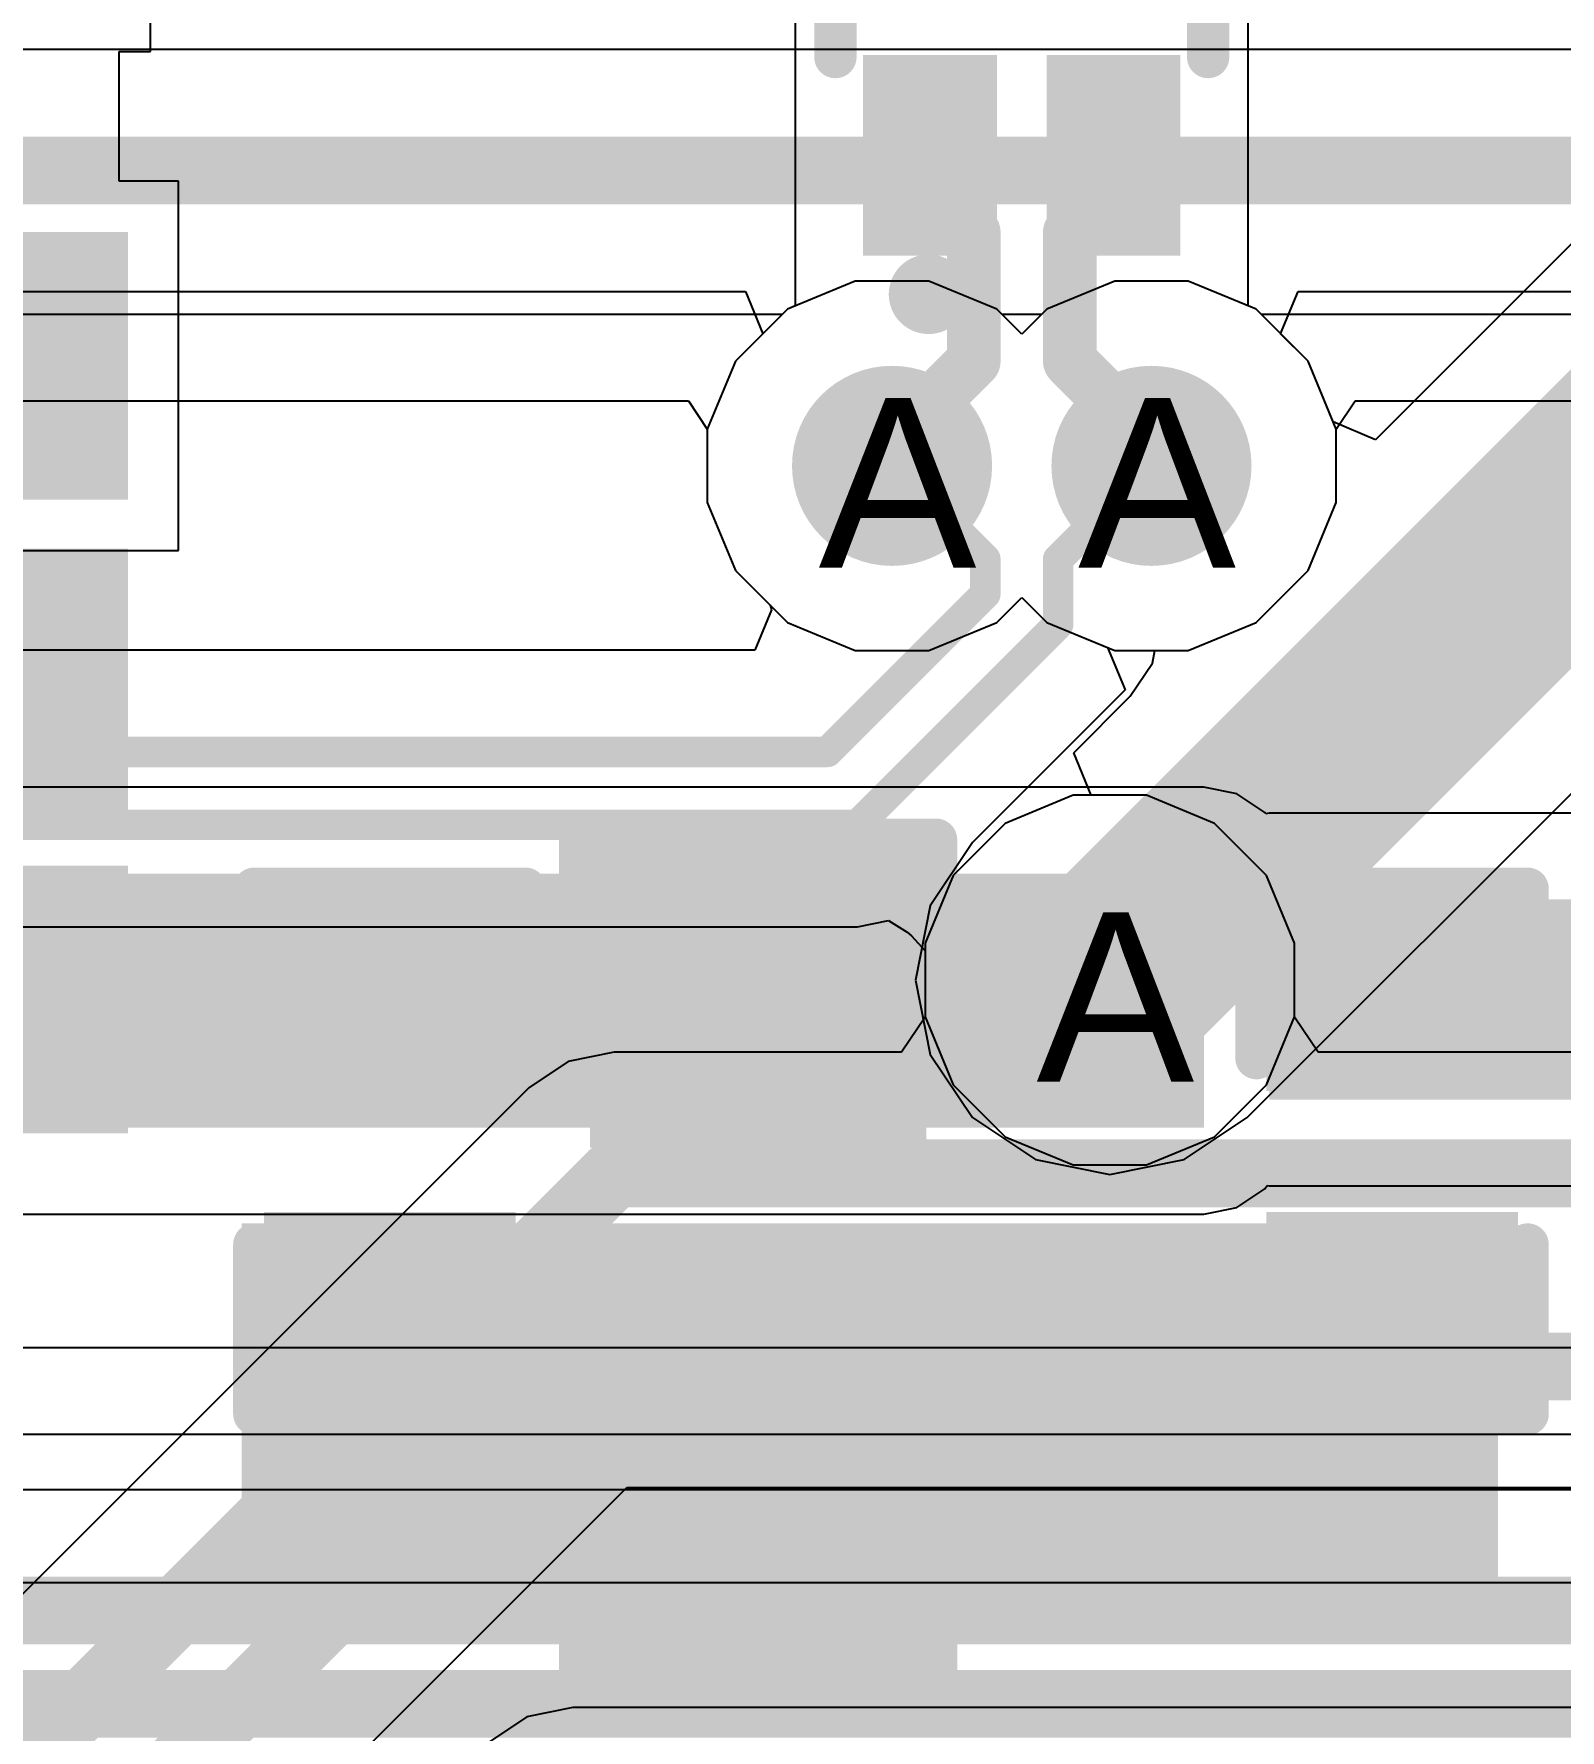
# Model space of a CAD drawing. Header units: inches. Extents: x 0 to 208, y 0 to 213.
# Drawn here: x 3.5454 to 3.7255, y 3.3589 to 3.5591 of the extents above; entities that cross this region are included whole.
import ezdxf

# ---------------------------------------------------------------- set-up
doc = ezdxf.new("R2010")
doc.units = ezdxf.units.IN
doc.header["$MEASUREMENT"] = 0
for name, color, linetype in [('Bottom Layer', 5, 'Continuous'), ('Drill Drawing', 1, 'Continuous'), ('L2_GND1', 16, 'Continuous'), ('L3_SIG1', 76, 'Continuous'), ('L4_PWR', 90, 'Continuous'), ('L5_GND2', 156, 'Continuous'), ('L6_SIG2', 130, 'Continuous'), ('L7_GND3', 216, 'Continuous'), ('Top Layer', 1, 'Continuous'), ('Top Overlay', 2, 'Continuous'), ('Top Paste', 8, 'Continuous'), ('Top Solder', 216, 'Continuous'), ('Via Holes', 16, 'Continuous')]:
    doc.layers.add(name, color=color, linetype=linetype)
doc.styles.add('Arial', font='', dxfattribs={"height": 0.2})
doc.styles.get('Arial').set_extended_font_data('Arial')

# ---------------------------------------------------------------- blocks, each defined once
blk = doc.blocks.new('SOT_23_5_257')
at = {"layer": 'Top Layer'}
for points in [[(-0.07284, 0.04921), (-0.02953, 0.04921), (-0.02953, 0.02559), (-0.07284, 0.02559)], [(0.02953, 0.04921), (0.07283, 0.04921), (0.07283, 0.02559), (0.02953, 0.02559)], [(-0.07284, 0.01181), (-0.02953, 0.01181), (-0.02953, -0.01181), (-0.07284, -0.01181)], [(-0.07284, -0.02559), (-0.02953, -0.02559), (-0.02953, -0.04921), (-0.07284, -0.04921)], [(0.02953, -0.02559), (0.07283, -0.02559), (0.07283, -0.04921), (0.02953, -0.04921)]]:
    blk.add_hatch(color=1, dxfattribs=at).paths.add_polyline_path(points)
at = {"layer": 'Top Paste'}
for points in [[(-0.07284, 0.04921), (-0.02953, 0.04921), (-0.02953, 0.02559), (-0.07284, 0.02559)], [(0.02953, 0.04921), (0.07283, 0.04921), (0.07283, 0.02559), (0.02953, 0.02559)], [(-0.07284, 0.01181), (-0.02953, 0.01181), (-0.02953, -0.01181), (-0.07284, -0.01181)], [(-0.07284, -0.02559), (-0.02953, -0.02559), (-0.02953, -0.04921), (-0.07284, -0.04921)], [(0.02953, -0.02559), (0.07283, -0.02559), (0.07283, -0.04921), (0.02953, -0.04921)]]:
    blk.add_hatch(color=8, dxfattribs=at).paths.add_polyline_path(points)
at = {"layer": 'Top Solder'}
for points in [[(-0.07684, 0.05321), (-0.02553, 0.05321), (-0.02553, 0.02159), (-0.07684, 0.02159)], [(0.02553, 0.05321), (0.07683, 0.05321), (0.07683, 0.02159), (0.02553, 0.02159)], [(-0.07684, 0.01581), (-0.02553, 0.01581), (-0.02553, -0.01581), (-0.07684, -0.01581)], [(-0.07684, -0.02159), (-0.02553, -0.02159), (-0.02553, -0.05321), (-0.07684, -0.05321)], [(0.02553, -0.02159), (0.07683, -0.02159), (0.07683, -0.05321), (0.02553, -0.05321)]]:
    blk.add_hatch(color=216, dxfattribs=at).paths.add_polyline_path(points)
at = {"layer": 'Top Overlay'}
for points in [[(-0.03461, 0.059, 0.005, 0.005, 0), (-0.03461, 0.05506, 0.005, 0.005, 0)], [(0.03439, 0.059, 0.005, 0.005, 0), (-0.03461, 0.059, 0.005, 0.005, 0)], [(0.03439, 0.059, 0.005, 0.005, 0), (0.03439, 0.05506, 0.005, 0.005, 0)], [(-0.084, 0.042, 0.005, 0.005, 0), (-0.084, 0.032, 0.005, 0.005, 0)], [(-0.079, 0.037, 0.005, 0.005, 0), (-0.084, 0.042, 0.005, 0.005, 0)], [(-0.079, 0.037, 0.005, 0.005, 0), (-0.084, 0.032, 0.005, 0.005, 0)], [(0.03464, 0.01732, 0.005, 0.005, 0), (0.03464, -0.01646, 0.005, 0.005, 0)], [(-0.03461, -0.05506, 0.005, 0.005, 0), (-0.03461, -0.059, 0.005, 0.005, 0)], [(0.03439, -0.05506, 0.005, 0.005, 0), (0.03439, -0.059, 0.005, 0.005, 0)], [(0.03439, -0.059, 0.005, 0.005, 0), (-0.03461, -0.059, 0.005, 0.005, 0)]]:
    blk.add_lwpolyline(points, format="xyseb", dxfattribs=at)
for points in [[(-0.03586, 0.059, 0.0025, 0.0025, 1), (-0.03336, 0.059, 0.0025, 0.0025, 1)], [(-0.03586, 0.059, 0.0025, 0.0025, 1), (-0.03336, 0.059, 0.0025, 0.0025, 1)], [(0.03314, 0.059, 0.0025, 0.0025, 1), (0.03564, 0.059, 0.0025, 0.0025, 1)], [(0.03314, 0.059, 0.0025, 0.0025, 1), (0.03564, 0.059, 0.0025, 0.0025, 1)], [(-0.03586, 0.05506, 0.0025, 0.0025, 1), (-0.03336, 0.05506, 0.0025, 0.0025, 1)], [(0.03314, 0.05506, 0.0025, 0.0025, 1), (0.03564, 0.05506, 0.0025, 0.0025, 1)], [(-0.08525, 0.042, 0.0025, 0.0025, 1), (-0.08275, 0.042, 0.0025, 0.0025, 1)], [(-0.08525, 0.042, 0.0025, 0.0025, 1), (-0.08275, 0.042, 0.0025, 0.0025, 1)], [(-0.08025, 0.037, 0.0025, 0.0025, 1), (-0.07775, 0.037, 0.0025, 0.0025, 1)], [(-0.08025, 0.037, 0.0025, 0.0025, 1), (-0.07775, 0.037, 0.0025, 0.0025, 1)], [(-0.08525, 0.032, 0.0025, 0.0025, 1), (-0.08275, 0.032, 0.0025, 0.0025, 1)], [(-0.08525, 0.032, 0.0025, 0.0025, 1), (-0.08275, 0.032, 0.0025, 0.0025, 1)], [(0.03339, 0.01732, 0.0025, 0.0025, 1), (0.03589, 0.01732, 0.0025, 0.0025, 1)], [(0.03339, -0.01646, 0.0025, 0.0025, 1), (0.03589, -0.01646, 0.0025, 0.0025, 1)], [(-0.03586, -0.05506, 0.0025, 0.0025, 1), (-0.03336, -0.05506, 0.0025, 0.0025, 1)], [(0.03314, -0.05506, 0.0025, 0.0025, 1), (0.03564, -0.05506, 0.0025, 0.0025, 1)], [(-0.03586, -0.059, 0.0025, 0.0025, 1), (-0.03336, -0.059, 0.0025, 0.0025, 1)], [(-0.03586, -0.059, 0.0025, 0.0025, 1), (-0.03336, -0.059, 0.0025, 0.0025, 1)], [(0.03314, -0.059, 0.0025, 0.0025, 1), (0.03564, -0.059, 0.0025, 0.0025, 1)], [(0.03314, -0.059, 0.0025, 0.0025, 1), (0.03564, -0.059, 0.0025, 0.0025, 1)]]:
    blk.add_lwpolyline(points, format="xyseb", close=True, dxfattribs=at)
blk = doc.blocks.new('CAP_0402_310')
at = {"layer": 'Top Layer'}
for points in [[(-0.0275, -0.0125), (-0.0275, 0.0125), (-0.0095, 0.0125), (-0.0095, -0.0125)], [(0.0095, -0.0125), (0.0095, 0.0125), (0.0275, 0.0125), (0.0275, -0.0125)]]:
    blk.add_hatch(color=1, dxfattribs=at).paths.add_polyline_path(points)
at = {"layer": 'Top Paste'}
for points in [[(-0.0275, -0.0125), (-0.0275, 0.0125), (-0.0095, 0.0125), (-0.0095, -0.0125)], [(0.0095, -0.0125), (0.0095, 0.0125), (0.0275, 0.0125), (0.0275, -0.0125)]]:
    blk.add_hatch(color=8, dxfattribs=at).paths.add_polyline_path(points)
at = {"layer": 'Top Solder'}
for points in [[(-0.02986, -0.01486), (-0.02986, 0.01486), (-0.00714, 0.01486), (-0.00714, -0.01486)], [(0.00714, -0.01486), (0.00714, 0.01486), (0.02986, 0.01486), (0.02986, -0.01486)]]:
    blk.add_hatch(color=216, dxfattribs=at).paths.add_polyline_path(points)
at = {"layer": 'Top Overlay'}
for points in [[(-0.031, 0.016, 0.005, 0.005, 0), (-0.011, 0.016, 0.005, 0.005, 0)], [(-0.031, 0.016, 0.005, 0.005, 0), (-0.031, -0.016, 0.005, 0.005, 0)], [(0.011, 0.016, 0.005, 0.005, 0), (0.031, 0.016, 0.005, 0.005, 0)], [(0.031, 0.016, 0.005, 0.005, 0), (0.031, -0.016, 0.005, 0.005, 0)], [(-0.031, -0.016, 0.005, 0.005, 0), (-0.011, -0.016, 0.005, 0.005, 0)], [(0.011, -0.016, 0.005, 0.005, 0), (0.031, -0.016, 0.005, 0.005, 0)]]:
    blk.add_lwpolyline(points, format="xyseb", dxfattribs=at)
for points in [[(-0.03225, 0.016, 0.0025, 0.0025, 1), (-0.02975, 0.016, 0.0025, 0.0025, 1)], [(-0.03225, 0.016, 0.0025, 0.0025, 1), (-0.02975, 0.016, 0.0025, 0.0025, 1)], [(-0.01225, 0.016, 0.0025, 0.0025, 1), (-0.00975, 0.016, 0.0025, 0.0025, 1)], [(0.00975, 0.016, 0.0025, 0.0025, 1), (0.01225, 0.016, 0.0025, 0.0025, 1)], [(0.02975, 0.016, 0.0025, 0.0025, 1), (0.03225, 0.016, 0.0025, 0.0025, 1)], [(0.02975, 0.016, 0.0025, 0.0025, 1), (0.03225, 0.016, 0.0025, 0.0025, 1)], [(-0.03225, -0.016, 0.0025, 0.0025, 1), (-0.02975, -0.016, 0.0025, 0.0025, 1)], [(-0.03225, -0.016, 0.0025, 0.0025, 1), (-0.02975, -0.016, 0.0025, 0.0025, 1)], [(-0.01225, -0.016, 0.0025, 0.0025, 1), (-0.00975, -0.016, 0.0025, 0.0025, 1)], [(0.00975, -0.016, 0.0025, 0.0025, 1), (0.01225, -0.016, 0.0025, 0.0025, 1)], [(0.02975, -0.016, 0.0025, 0.0025, 1), (0.03225, -0.016, 0.0025, 0.0025, 1)], [(0.02975, -0.016, 0.0025, 0.0025, 1), (0.03225, -0.016, 0.0025, 0.0025, 1)]]:
    blk.add_lwpolyline(points, format="xyseb", close=True, dxfattribs=at)
blk = doc.blocks.new('CAP_0402_311')
at = {"layer": 'Top Layer'}
for points in [[(-0.0275, -0.0125), (-0.0275, 0.0125), (-0.0095, 0.0125), (-0.0095, -0.0125)], [(0.0095, -0.0125), (0.0095, 0.0125), (0.0275, 0.0125), (0.0275, -0.0125)]]:
    blk.add_hatch(color=1, dxfattribs=at).paths.add_polyline_path(points)
at = {"layer": 'Top Paste'}
for points in [[(-0.0275, -0.0125), (-0.0275, 0.0125), (-0.0095, 0.0125), (-0.0095, -0.0125)], [(0.0095, -0.0125), (0.0095, 0.0125), (0.0275, 0.0125), (0.0275, -0.0125)]]:
    blk.add_hatch(color=8, dxfattribs=at).paths.add_polyline_path(points)
at = {"layer": 'Top Solder'}
for points in [[(-0.02986, -0.01486), (-0.02986, 0.01486), (-0.00714, 0.01486), (-0.00714, -0.01486)], [(0.00714, -0.01486), (0.00714, 0.01486), (0.02986, 0.01486), (0.02986, -0.01486)]]:
    blk.add_hatch(color=216, dxfattribs=at).paths.add_polyline_path(points)
at = {"layer": 'Top Overlay'}
for points in [[(-0.031, 0.016, 0.005, 0.005, 0), (-0.031, -0.016, 0.005, 0.005, 0)], [(-0.031, 0.016, 0.005, 0.005, 0), (-0.011, 0.016, 0.005, 0.005, 0)], [(0.011, 0.016, 0.005, 0.005, 0), (0.031, 0.016, 0.005, 0.005, 0)], [(0.031, 0.016, 0.005, 0.005, 0), (0.031, -0.016, 0.005, 0.005, 0)], [(-0.031, -0.016, 0.005, 0.005, 0), (-0.011, -0.016, 0.005, 0.005, 0)], [(0.011, -0.016, 0.005, 0.005, 0), (0.031, -0.016, 0.005, 0.005, 0)]]:
    blk.add_lwpolyline(points, format="xyseb", dxfattribs=at)
for points in [[(-0.03225, 0.016, 0.0025, 0.0025, 1), (-0.02975, 0.016, 0.0025, 0.0025, 1)], [(-0.03225, 0.016, 0.0025, 0.0025, 1), (-0.02975, 0.016, 0.0025, 0.0025, 1)], [(-0.01225, 0.016, 0.0025, 0.0025, 1), (-0.00975, 0.016, 0.0025, 0.0025, 1)], [(0.00975, 0.016, 0.0025, 0.0025, 1), (0.01225, 0.016, 0.0025, 0.0025, 1)], [(0.02975, 0.016, 0.0025, 0.0025, 1), (0.03225, 0.016, 0.0025, 0.0025, 1)], [(0.02975, 0.016, 0.0025, 0.0025, 1), (0.03225, 0.016, 0.0025, 0.0025, 1)], [(-0.03225, -0.016, 0.0025, 0.0025, 1), (-0.02975, -0.016, 0.0025, 0.0025, 1)], [(-0.03225, -0.016, 0.0025, 0.0025, 1), (-0.02975, -0.016, 0.0025, 0.0025, 1)], [(-0.01225, -0.016, 0.0025, 0.0025, 1), (-0.00975, -0.016, 0.0025, 0.0025, 1)], [(0.00975, -0.016, 0.0025, 0.0025, 1), (0.01225, -0.016, 0.0025, 0.0025, 1)], [(0.02975, -0.016, 0.0025, 0.0025, 1), (0.03225, -0.016, 0.0025, 0.0025, 1)], [(0.02975, -0.016, 0.0025, 0.0025, 1), (0.03225, -0.016, 0.0025, 0.0025, 1)]]:
    blk.add_lwpolyline(points, format="xyseb", close=True, dxfattribs=at)
blk = doc.blocks.new('C___0603_312')
at = {"layer": 'Top Layer'}
for points in [[(-0.015, 0.0175), (-0.015, -0.0175), (-0.045, -0.0175), (-0.045, 0.0175)], [(0.045, 0.0175), (0.045, -0.0175), (0.015, -0.0175), (0.015, 0.0175)]]:
    blk.add_hatch(color=1, dxfattribs=at).paths.add_polyline_path(points)
at = {"layer": 'Top Paste'}
for points in [[(-0.015, 0.0175), (-0.015, -0.0175), (-0.045, -0.0175), (-0.045, 0.0175)], [(0.045, 0.0175), (0.045, -0.0175), (0.015, -0.0175), (0.015, 0.0175)]]:
    blk.add_hatch(color=8, dxfattribs=at).paths.add_polyline_path(points)
at = {"layer": 'Top Solder'}
for points in [[(-0.01264, 0.01986), (-0.01264, -0.01986), (-0.04736, -0.01986), (-0.04736, 0.01986)], [(0.04736, 0.01986), (0.04736, -0.01986), (0.01264, -0.01986), (0.01264, 0.01986)]]:
    blk.add_hatch(color=216, dxfattribs=at).paths.add_polyline_path(points)
at = {"layer": 'Top Overlay'}
for points in [[(-0.049, 0.021, 0.005, 0.005, 0), (-0.018, 0.021, 0.005, 0.005, 0)], [(-0.049, 0.021, 0.005, 0.005, 0), (-0.049, -0.021, 0.005, 0.005, 0)], [(0.018, 0.021, 0.005, 0.005, 0), (0.049, 0.021, 0.005, 0.005, 0)], [(0.049, 0.021, 0.005, 0.005, 0), (0.049, -0.021, 0.005, 0.005, 0)], [(-0.049, -0.021, 0.005, 0.005, 0), (-0.018, -0.021, 0.005, 0.005, 0)], [(0.018, -0.021, 0.005, 0.005, 0), (0.049, -0.021, 0.005, 0.005, 0)]]:
    blk.add_lwpolyline(points, format="xyseb", dxfattribs=at)
for points in [[(-0.05025, 0.021, 0.0025, 0.0025, 1), (-0.04775, 0.021, 0.0025, 0.0025, 1)], [(-0.05025, 0.021, 0.0025, 0.0025, 1), (-0.04775, 0.021, 0.0025, 0.0025, 1)], [(-0.01925, 0.021, 0.0025, 0.0025, 1), (-0.01675, 0.021, 0.0025, 0.0025, 1)], [(0.01675, 0.021, 0.0025, 0.0025, 1), (0.01925, 0.021, 0.0025, 0.0025, 1)], [(0.04775, 0.021, 0.0025, 0.0025, 1), (0.05025, 0.021, 0.0025, 0.0025, 1)], [(0.04775, 0.021, 0.0025, 0.0025, 1), (0.05025, 0.021, 0.0025, 0.0025, 1)], [(-0.05025, -0.021, 0.0025, 0.0025, 1), (-0.04775, -0.021, 0.0025, 0.0025, 1)], [(-0.05025, -0.021, 0.0025, 0.0025, 1), (-0.04775, -0.021, 0.0025, 0.0025, 1)], [(-0.01925, -0.021, 0.0025, 0.0025, 1), (-0.01675, -0.021, 0.0025, 0.0025, 1)], [(0.01675, -0.021, 0.0025, 0.0025, 1), (0.01925, -0.021, 0.0025, 0.0025, 1)], [(0.04775, -0.021, 0.0025, 0.0025, 1), (0.05025, -0.021, 0.0025, 0.0025, 1)], [(0.04775, -0.021, 0.0025, 0.0025, 1), (0.05025, -0.021, 0.0025, 0.0025, 1)]]:
    blk.add_lwpolyline(points, format="xyseb", close=True, dxfattribs=at)
blk = doc.blocks.new('MCZ1210CH900L2_513')
at = {"layer": 'Top Layer'}
for points in [[(-0.03445, 0.01673), (-0.01476, 0.01673), (-0.01476, 0.00492), (-0.03445, 0.00492)], [(0.01476, 0.01673), (0.03445, 0.01673), (0.03445, 0.00492), (0.01476, 0.00492)], [(-0.03445, -0.00492), (-0.01476, -0.00492), (-0.01476, -0.01673), (-0.03445, -0.01673)], [(0.01476, -0.00492), (0.03445, -0.00492), (0.03445, -0.01673), (0.01476, -0.01673)]]:
    blk.add_hatch(color=1, dxfattribs=at).paths.add_polyline_path(points)
at = {"layer": 'Top Paste'}
for points in [[(-0.03445, 0.01673), (-0.01476, 0.01673), (-0.01476, 0.00492), (-0.03445, 0.00492)], [(0.01476, 0.01673), (0.03445, 0.01673), (0.03445, 0.00492), (0.01476, 0.00492)], [(-0.03445, -0.00492), (-0.01476, -0.00492), (-0.01476, -0.01673), (-0.03445, -0.01673)], [(0.01476, -0.00492), (0.03445, -0.00492), (0.03445, -0.01673), (0.01476, -0.01673)]]:
    blk.add_hatch(color=8, dxfattribs=at).paths.add_polyline_path(points)
at = {"layer": 'Top Solder'}
for points in [[(-0.03645, 0.01873), (-0.01276, 0.01873), (-0.01276, 0.00292), (-0.03645, 0.00292)], [(0.01276, 0.01873), (0.03645, 0.01873), (0.03645, 0.00292), (0.01276, 0.00292)], [(-0.03645, -0.00292), (-0.01276, -0.00292), (-0.01276, -0.01873), (-0.03645, -0.01873)], [(0.01276, -0.00292), (0.03645, -0.00292), (0.03645, -0.01873), (0.01276, -0.01873)]]:
    blk.add_hatch(color=216, dxfattribs=at).paths.add_polyline_path(points)
at = {"layer": 'Top Overlay'}
for points in [[(-0.013, 0.022, 0.005, 0.005, 0), (0.012, 0.022, 0.005, 0.005, 0)], [(-0.013, -0.022, 0.005, 0.005, 0), (0.012, -0.022, 0.005, 0.005, 0)]]:
    blk.add_lwpolyline(points, format="xyseb", dxfattribs=at)
for points in [[(-0.01425, 0.022, 0.0025, 0.0025, 1), (-0.01175, 0.022, 0.0025, 0.0025, 1)], [(0.01075, 0.022, 0.0025, 0.0025, 1), (0.01325, 0.022, 0.0025, 0.0025, 1)], [(-0.03945, 0.011, 0.0063, 0.0063, 1), (-0.04255, 0.011, 0.0063, 0.0063, 1)], [(-0.04413, 0.011, 0.00315, 0.00315, 1), (-0.04098, 0.011, 0.00315, 0.00315, 1)], [(-0.04102, 0.011, 0.00315, 0.00315, 1), (-0.03787, 0.011, 0.00315, 0.00315, 1)], [(-0.01425, -0.022, 0.0025, 0.0025, 1), (-0.01175, -0.022, 0.0025, 0.0025, 1)], [(0.01075, -0.022, 0.0025, 0.0025, 1), (0.01325, -0.022, 0.0025, 0.0025, 1)]]:
    blk.add_lwpolyline(points, format="xyseb", close=True, dxfattribs=at)

msp = doc.modelspace()

# ---------------------------------------------------------------- hatches: boundary and pattern name
at = {"layer": 'Bottom Layer'}
h = msp.add_hatch(color=5, dxfattribs=at)
edge = h.paths.add_edge_path()
edge.add_arc((3.64669, 3.50813), 0.01181, 0, 360)
h = msp.add_hatch(color=5, dxfattribs=at)
edge = h.paths.add_edge_path()
edge.add_arc((3.67731, 3.50813), 0.01181, 0, 360)
h = msp.add_hatch(color=5, dxfattribs=at)
edge = h.paths.add_edge_path()
edge.add_arc((3.6724, 3.44743), 0.01181, 0, 360)
at = {"layer": 'L2_GND1'}
h = msp.add_hatch(color=16, dxfattribs=at)
edge = h.paths.add_edge_path()
edge.add_arc((3.64669, 3.50813), 0.01181, 0, 360)
h = msp.add_hatch(color=16, dxfattribs=at)
edge = h.paths.add_edge_path()
edge.add_arc((3.67731, 3.50813), 0.01181, 0, 360)
h = msp.add_hatch(color=16, dxfattribs=at)
edge = h.paths.add_edge_path()
edge.add_arc((3.6724, 3.44743), 0.01181, 0, 360)
at = {"layer": 'L3_SIG1'}
h = msp.add_hatch(color=76, dxfattribs=at)
edge = h.paths.add_edge_path()
edge.add_arc((3.64669, 3.50813), 0.01181, 0, 360)
h = msp.add_hatch(color=76, dxfattribs=at)
edge = h.paths.add_edge_path()
edge.add_arc((3.67731, 3.50813), 0.01181, 0, 360)
h = msp.add_hatch(color=76, dxfattribs=at)
edge = h.paths.add_edge_path()
edge.add_arc((3.6724, 3.44743), 0.01181, 0, 360)
at = {"layer": 'L4_PWR'}
h = msp.add_hatch(color=90, dxfattribs=at)
edge = h.paths.add_edge_path()
edge.add_arc((3.64669, 3.50813), 0.01181, 0, 360)
h = msp.add_hatch(color=90, dxfattribs=at)
edge = h.paths.add_edge_path()
edge.add_arc((3.67731, 3.50813), 0.01181, 0, 360)
h = msp.add_hatch(color=90, dxfattribs=at)
edge = h.paths.add_edge_path()
edge.add_arc((3.6724, 3.44743), 0.01181, 0, 360)
at = {"layer": 'L5_GND2'}
h = msp.add_hatch(color=156, dxfattribs=at)
edge = h.paths.add_edge_path()
edge.add_arc((3.64669, 3.50813), 0.01181, 0, 360)
h = msp.add_hatch(color=156, dxfattribs=at)
edge = h.paths.add_edge_path()
edge.add_arc((3.67731, 3.50813), 0.01181, 0, 360)
h = msp.add_hatch(color=156, dxfattribs=at)
edge = h.paths.add_edge_path()
edge.add_arc((3.6724, 3.44743), 0.01181, 0, 360)
at = {"layer": 'L6_SIG2'}
h = msp.add_hatch(color=130, dxfattribs=at)
edge = h.paths.add_edge_path()
edge.add_arc((3.64669, 3.50813), 0.01181, 0, 360)
h = msp.add_hatch(color=130, dxfattribs=at)
edge = h.paths.add_edge_path()
edge.add_arc((3.67731, 3.50813), 0.01181, 0, 360)
h = msp.add_hatch(color=130, dxfattribs=at)
edge = h.paths.add_edge_path()
edge.add_arc((3.6724, 3.44743), 0.01181, 0, 360)
at = {"layer": 'L7_GND3'}
h = msp.add_hatch(color=216, dxfattribs=at)
edge = h.paths.add_edge_path()
edge.add_arc((3.64669, 3.50813), 0.01181, 0, 360)
h = msp.add_hatch(color=216, dxfattribs=at)
edge = h.paths.add_edge_path()
edge.add_arc((3.67731, 3.50813), 0.01181, 0, 360)
h = msp.add_hatch(color=216, dxfattribs=at)
edge = h.paths.add_edge_path()
edge.add_arc((3.6724, 3.44743), 0.01181, 0, 360)
at = {"layer": 'Top Layer'}
h = msp.add_hatch(color=1, dxfattribs=at)
edge = h.paths.add_edge_path()
edge.add_arc((3.64669, 3.50813), 0.01181, 0, 360)
h = msp.add_hatch(color=1, dxfattribs=at)
edge = h.paths.add_edge_path()
edge.add_arc((3.67731, 3.50813), 0.01181, 0, 360)
for points in [[(3.50917, 3.43), (3.6835, 3.43), (3.6835, 3.46), (3.50917, 3.46)], [(3.69121, 3.43333), (3.79482, 3.43333), (3.79482, 3.45695), (3.69121, 3.45695)], [(3.71821, 3.41871), (3.56991, 3.41871), (3.56991, 3.37), (3.71821, 3.37)]]:
    msp.add_hatch(color=1, dxfattribs=at).paths.add_polyline_path(points)
h = msp.add_hatch(color=1, dxfattribs=at)
edge = h.paths.add_edge_path()
edge.add_arc((3.6724, 3.44743), 0.01181, 0, 360)
at = {"layer": 'Via Holes'}
h = msp.add_hatch(color=7, dxfattribs=at)
edge = h.paths.add_edge_path()
edge.add_arc((3.64669, 3.50813), 0.00591, 0, 360)
h = msp.add_hatch(color=7, dxfattribs=at)
edge = h.paths.add_edge_path()
edge.add_arc((3.67731, 3.50813), 0.00591, 0, 360)
h = msp.add_hatch(color=7, dxfattribs=at)
edge = h.paths.add_edge_path()
edge.add_arc((3.6724, 3.44743), 0.00591, 0, 360)

# ---------------------------------------------------------------- linework, layer by layer
at = {"layer": 'Bottom Layer'}
for p, q in [((3.64235, 3.52994), (3.63433, 3.52662)), ((3.65103, 3.52994), (3.64235, 3.52994)), ((3.65904, 3.52662), (3.65103, 3.52994)), ((3.67297, 3.52994), (3.66496, 3.52662)), ((3.68165, 3.52994), (3.67297, 3.52994)), ((3.68967, 3.52662), (3.68165, 3.52994)), ((3.63433, 3.52662), (3.6282, 3.52049)), ((3.662, 3.52367), (3.65904, 3.52662)), ((3.66496, 3.52662), (3.662, 3.52367)), ((3.6958, 3.52049), (3.68967, 3.52662)), ((3.6282, 3.52049), (3.62488, 3.51247)), ((3.69912, 3.51247), (3.6958, 3.52049)), ((3.62488, 3.51247), (3.62488, 3.50379)), ((3.69912, 3.50379), (3.69912, 3.51247)), ((3.62488, 3.50379), (3.6282, 3.49578)), ((3.6958, 3.49578), (3.69912, 3.50379)), ((3.6282, 3.49578), (3.63433, 3.48964)), ((3.68967, 3.48964), (3.6958, 3.49578)), ((3.65904, 3.48964), (3.662, 3.4926)), ((3.662, 3.4926), (3.66496, 3.48964)), ((3.63433, 3.48964), (3.64235, 3.48632)), ((3.65103, 3.48632), (3.65904, 3.48964)), ((3.66496, 3.48964), (3.67297, 3.48632)), ((3.68165, 3.48632), (3.68967, 3.48964)), ((3.64235, 3.48632), (3.65103, 3.48632)), ((3.67297, 3.48632), (3.68165, 3.48632)), ((3.66806, 3.46924), (3.66004, 3.46592)), ((3.67674, 3.46924), (3.66806, 3.46924)), ((3.68475, 3.46592), (3.67674, 3.46924)), ((3.66004, 3.46592), (3.65391, 3.45979)), ((3.69089, 3.45979), (3.68475, 3.46592)), ((3.65391, 3.45979), (3.65059, 3.45177)), ((3.69421, 3.45177), (3.69089, 3.45979)), ((3.65059, 3.45177), (3.65059, 3.44309)), ((3.69421, 3.44309), (3.69421, 3.45177)), ((3.6506, 3.44305), (3.64782, 3.4389)), ((3.65059, 3.44309), (3.6506, 3.44305)), ((3.69419, 3.44305), (3.69421, 3.44309)), ((3.69697, 3.4389), (3.69419, 3.44305)), ((3.6139, 3.4389), (3.60844, 3.43781)), ((3.64782, 3.4389), (3.6139, 3.4389)), ((3.6139, 3.4389), (3.6139, 3.4389)), ((3.77173, 3.4389), (3.69697, 3.4389)), ((3.60844, 3.43781), (3.60381, 3.43472)), ((3.60381, 3.43472), (3.3476, 3.17851)), ((3.60381, 3.43472), (3.60381, 3.43472)), ((3.48317, 3.25532), (3.61539, 3.38754)), ((3.61539, 3.38754), (3.74204, 3.38754)), ((3.60356, 3.36045), (3.59892, 3.35736)), ((3.60902, 3.36154), (3.60356, 3.36045)), ((4.12097, 3.36154), (3.60902, 3.36154)), ((3.60902, 3.36154), (3.60902, 3.36154))]:
    msp.add_line(p, q, dxfattribs=at)
for points in [[(3.19821, 3.00893, 0.008, 0.008, 0), (3.6139, 3.42462, 0.008, 0.008, 0)], [(3.6139, 3.42462, 0.008, 0.008, 0), (3.77525, 3.42462, 0.008, 0.008, 0)], [(3.20359, 2.99593, 0.008, 0.008, 0), (3.60948, 3.40181, 0.008, 0.008, 0)], [(3.60948, 3.40181, 0.008, 0.008, 0), (3.75861, 3.40181, 0.008, 0.008, 0)]]:
    msp.add_lwpolyline(points, format="xyseb", dxfattribs=at)
for points in [[(3.6119, 3.42462, 0.004, 0.004, 1), (3.6159, 3.42462, 0.004, 0.004, 1)], [(3.6119, 3.42462, 0.004, 0.004, 1), (3.6159, 3.42462, 0.004, 0.004, 1)], [(3.60748, 3.40181, 0.004, 0.004, 1), (3.61148, 3.40181, 0.004, 0.004, 1)], [(3.60748, 3.40181, 0.004, 0.004, 1), (3.61148, 3.40181, 0.004, 0.004, 1)]]:
    msp.add_lwpolyline(points, format="xyseb", close=True, dxfattribs=at)
at = {"layer": 'L2_GND1'}
for p, q in [((3.64235, 3.52994), (3.63433, 3.52662)), ((3.65103, 3.52994), (3.64235, 3.52994)), ((3.65904, 3.52662), (3.65103, 3.52994)), ((3.67297, 3.52994), (3.66496, 3.52662)), ((3.68165, 3.52994), (3.67297, 3.52994)), ((3.68967, 3.52662), (3.68165, 3.52994)), ((3.63371, 3.526), (3.48585, 3.526)), ((3.63433, 3.52662), (3.63371, 3.526)), ((3.65967, 3.526), (3.65904, 3.52662)), ((3.66433, 3.526), (3.65967, 3.526)), ((3.66496, 3.52662), (3.66433, 3.526)), ((3.69029, 3.526), (3.68967, 3.52662)), ((3.7776, 3.526), (3.69029, 3.526)), ((3.48656, 3.5158), (3.62265, 3.5158)), ((3.62265, 3.5158), (3.62488, 3.51247)), ((3.69912, 3.51247), (3.70135, 3.5158)), ((3.70135, 3.5158), (3.77511, 3.5158)), ((3.62488, 3.51247), (3.62488, 3.50379)), ((3.69912, 3.50379), (3.69912, 3.51247)), ((3.62488, 3.50379), (3.6282, 3.49578)), ((3.6958, 3.49578), (3.69912, 3.50379)), ((3.6282, 3.49578), (3.63433, 3.48964)), ((3.68967, 3.48964), (3.6958, 3.49578)), ((3.65904, 3.48964), (3.662, 3.4926)), ((3.662, 3.4926), (3.66496, 3.48964)), ((3.63433, 3.48964), (3.64235, 3.48632)), ((3.65103, 3.48632), (3.65904, 3.48964)), ((3.66496, 3.48964), (3.67297, 3.48632)), ((3.68165, 3.48632), (3.68967, 3.48964)), ((3.64235, 3.48632), (3.65103, 3.48632)), ((3.67297, 3.48632), (3.68165, 3.48632)), ((3.66806, 3.46924), (3.66004, 3.46592)), ((3.67674, 3.46924), (3.66806, 3.46924)), ((3.68475, 3.46592), (3.67674, 3.46924)), ((3.66004, 3.46592), (3.65391, 3.45979)), ((3.69089, 3.45979), (3.68475, 3.46592)), ((3.65391, 3.45979), (3.65059, 3.45177)), ((3.69421, 3.45177), (3.69089, 3.45979)), ((3.65059, 3.45177), (3.65059, 3.44309)), ((3.69421, 3.44309), (3.69421, 3.45177)), ((3.65059, 3.44309), (3.65391, 3.43508)), ((3.69089, 3.43508), (3.69421, 3.44309)), ((3.65391, 3.43508), (3.66004, 3.42894)), ((3.68475, 3.42894), (3.69089, 3.43508)), ((3.66004, 3.42894), (3.66806, 3.42562)), ((3.67674, 3.42562), (3.68475, 3.42894)), ((3.66806, 3.42562), (3.67674, 3.42562)), ((3.73577, 3.38727), (2.30187, 3.38727))]:
    msp.add_line(p, q, dxfattribs=at)
msp.add_lwpolyline([(2.24155, 3.373, 0.008, 0.008, 0), (4.61736, 3.373, 0.008, 0.008, 0)], format="xyseb", dxfattribs=at)
at = {"layer": 'L3_SIG1'}
for p, q in [((3.77549, 3.58296), (3.70374, 3.51122)), ((3.64235, 3.52994), (3.63433, 3.52662)), ((3.65103, 3.52994), (3.64235, 3.52994)), ((3.65904, 3.52662), (3.65103, 3.52994)), ((3.67297, 3.52994), (3.66496, 3.52662)), ((3.68165, 3.52994), (3.67297, 3.52994)), ((3.68967, 3.52662), (3.68165, 3.52994)), ((3.63433, 3.52662), (3.6282, 3.52049)), ((3.662, 3.52367), (3.65904, 3.52662)), ((3.66496, 3.52662), (3.662, 3.52367)), ((3.6958, 3.52049), (3.68967, 3.52662)), ((3.6282, 3.52049), (3.62488, 3.51247)), ((3.69877, 3.51332), (3.6958, 3.52049)), ((3.62488, 3.51247), (3.62488, 3.50379)), ((3.68862, 3.43121), (3.77049, 3.51308)), ((3.70374, 3.51122), (3.69877, 3.51332)), ((3.62488, 3.50379), (3.6282, 3.49578)), ((3.6282, 3.49578), (3.63433, 3.48964)), ((3.65904, 3.48964), (3.662, 3.4926)), ((3.662, 3.4926), (3.66496, 3.48964)), ((3.63433, 3.48964), (3.64235, 3.48632)), ((3.65103, 3.48632), (3.65904, 3.48964)), ((3.66496, 3.48964), (3.67212, 3.48667)), ((3.64235, 3.48632), (3.65103, 3.48632)), ((3.67212, 3.48667), (3.67422, 3.4817)), ((3.67422, 3.4817), (3.65618, 3.46365)), ((3.65618, 3.46365), (3.6512, 3.45621)), ((3.6512, 3.45621), (3.64946, 3.44743)), ((3.64946, 3.44743), (3.6512, 3.43865)), ((3.6512, 3.43865), (3.65618, 3.43121)), ((3.65618, 3.43121), (3.66362, 3.42624)), ((3.68118, 3.42624), (3.68862, 3.43121)), ((3.66362, 3.42624), (3.6724, 3.42449)), ((3.6724, 3.42449), (3.68118, 3.42624))]:
    msp.add_line(p, q, dxfattribs=at)
msp.add_lwpolyline([(3.6724, 3.44743, 0.025, 0.025, 0), (3.79843, 3.57346, 0.025, 0.025, 0)], format="xyseb", dxfattribs=at)
msp.add_lwpolyline([(3.66615, 3.44743, 0.0125, 0.0125, 1), (3.67865, 3.44743, 0.0125, 0.0125, 1)], format="xyseb", close=True, dxfattribs=at)
at = {"layer": 'L4_PWR'}
for p, q in [((3.64235, 3.52994), (3.63433, 3.52662)), ((3.65103, 3.52994), (3.64235, 3.52994)), ((3.65904, 3.52662), (3.65103, 3.52994)), ((3.67297, 3.52994), (3.66496, 3.52662)), ((3.68165, 3.52994), (3.67297, 3.52994)), ((3.68967, 3.52662), (3.68165, 3.52994)), ((3.63433, 3.52662), (3.6282, 3.52049)), ((3.662, 3.52367), (3.65904, 3.52662)), ((3.66496, 3.52662), (3.662, 3.52367)), ((3.6958, 3.52049), (3.68967, 3.52662)), ((3.6282, 3.52049), (3.62488, 3.51247)), ((3.69912, 3.51247), (3.6958, 3.52049)), ((3.62488, 3.51247), (3.62488, 3.50379)), ((3.69912, 3.50379), (3.69912, 3.51247)), ((3.62488, 3.50379), (3.6282, 3.49578)), ((3.6958, 3.49578), (3.69912, 3.50379)), ((3.6282, 3.49578), (3.63433, 3.48964)), ((3.68967, 3.48964), (3.6958, 3.49578)), ((3.65904, 3.48964), (3.662, 3.4926)), ((3.662, 3.4926), (3.66496, 3.48964)), ((3.63433, 3.48964), (3.64235, 3.48632)), ((3.65103, 3.48632), (3.65904, 3.48964)), ((3.66496, 3.48964), (3.67297, 3.48632)), ((3.68165, 3.48632), (3.68967, 3.48964)), ((3.64235, 3.48632), (3.65103, 3.48632)), ((3.67297, 3.48632), (3.68165, 3.48632)), ((3.66806, 3.46924), (3.66004, 3.46592)), ((3.67674, 3.46924), (3.66806, 3.46924)), ((3.68475, 3.46592), (3.67674, 3.46924)), ((3.66004, 3.46592), (3.65391, 3.45979)), ((3.69089, 3.45979), (3.68475, 3.46592)), ((3.65391, 3.45979), (3.65059, 3.45177)), ((3.69421, 3.45177), (3.69089, 3.45979)), ((3.65059, 3.45177), (3.65059, 3.44309)), ((3.69421, 3.44309), (3.69421, 3.45177)), ((3.65059, 3.44309), (3.65391, 3.43508)), ((3.69089, 3.43508), (3.69421, 3.44309)), ((3.65391, 3.43508), (3.66004, 3.42894)), ((3.68475, 3.42894), (3.69089, 3.43508)), ((3.66004, 3.42894), (3.66806, 3.42562)), ((3.67674, 3.42562), (3.68475, 3.42894)), ((3.66806, 3.42562), (3.67674, 3.42562)), ((3.73579, 3.40403), (3.12531, 3.40403)), ((3.13092, 3.39384), (3.73579, 3.39384))]:
    msp.add_line(p, q, dxfattribs=at)
at = {"layer": 'L5_GND2'}
for p, q in [((3.64235, 3.52994), (3.63433, 3.52662)), ((3.65103, 3.52994), (3.64235, 3.52994)), ((3.65904, 3.52662), (3.65103, 3.52994)), ((3.67297, 3.52994), (3.66496, 3.52662)), ((3.68165, 3.52994), (3.67297, 3.52994)), ((3.68967, 3.52662), (3.68165, 3.52994)), ((3.63433, 3.52662), (3.6282, 3.52049)), ((3.662, 3.52367), (3.65904, 3.52662)), ((3.66496, 3.52662), (3.662, 3.52367)), ((3.6958, 3.52049), (3.68967, 3.52662)), ((3.6282, 3.52049), (3.62488, 3.51247)), ((3.69912, 3.51247), (3.6958, 3.52049)), ((3.62488, 3.51247), (3.62488, 3.50379)), ((3.69912, 3.50379), (3.69912, 3.51247)), ((3.62488, 3.50379), (3.6282, 3.49578)), ((3.6958, 3.49578), (3.69912, 3.50379)), ((3.6282, 3.49578), (3.63433, 3.48964)), ((3.68967, 3.48964), (3.6958, 3.49578)), ((3.65904, 3.48964), (3.662, 3.4926)), ((3.662, 3.4926), (3.66496, 3.48964)), ((3.63433, 3.48964), (3.64235, 3.48632)), ((3.65103, 3.48632), (3.65904, 3.48964)), ((3.66496, 3.48964), (3.67297, 3.48632)), ((3.68165, 3.48632), (3.68967, 3.48964)), ((3.64235, 3.48632), (3.65103, 3.48632)), ((3.67297, 3.48632), (3.68165, 3.48632)), ((3.66806, 3.46924), (3.66004, 3.46592)), ((3.67674, 3.46924), (3.66806, 3.46924)), ((3.68475, 3.46592), (3.67674, 3.46924)), ((3.66004, 3.46592), (3.65391, 3.45979)), ((3.69089, 3.45979), (3.68475, 3.46592)), ((3.65391, 3.45979), (3.65059, 3.45177)), ((3.69421, 3.45177), (3.69089, 3.45979)), ((3.65059, 3.45177), (3.65059, 3.44309)), ((3.69421, 3.44309), (3.69421, 3.45177)), ((3.65059, 3.44309), (3.65391, 3.43508)), ((3.69089, 3.43508), (3.69421, 3.44309)), ((3.65391, 3.43508), (3.66004, 3.42894)), ((3.68475, 3.42894), (3.69089, 3.43508)), ((3.66004, 3.42894), (3.66806, 3.42562)), ((3.67674, 3.42562), (3.68475, 3.42894)), ((3.66806, 3.42562), (3.67674, 3.42562))]:
    msp.add_line(p, q, dxfattribs=at)
at = {"layer": 'L6_SIG2'}
for p, q in [((3.76806, 3.55727), (3.48931, 3.55727)), ((3.49522, 3.52873), (3.62937, 3.52873)), ((3.62937, 3.52873), (3.63144, 3.52373)), ((3.69256, 3.52373), (3.69463, 3.52873)), ((3.69463, 3.52873), (3.76215, 3.52873)), ((3.63144, 3.52373), (3.6282, 3.52049)), ((3.6958, 3.52049), (3.69256, 3.52373)), ((3.6282, 3.52049), (3.62488, 3.51247)), ((3.69912, 3.51247), (3.6958, 3.52049)), ((3.62488, 3.51247), (3.62488, 3.50379)), ((3.69912, 3.50379), (3.69912, 3.51247)), ((3.62488, 3.50379), (3.6282, 3.49578)), ((3.6958, 3.49578), (3.69912, 3.50379)), ((3.6282, 3.49578), (3.63433, 3.48964)), ((3.68967, 3.48964), (3.6958, 3.49578)), ((3.65904, 3.48964), (3.662, 3.4926)), ((3.662, 3.4926), (3.66496, 3.48964)), ((3.63433, 3.48964), (3.64235, 3.48632)), ((3.65103, 3.48632), (3.65904, 3.48964)), ((3.66496, 3.48964), (3.67297, 3.48632)), ((3.68165, 3.48632), (3.68967, 3.48964)), ((3.64235, 3.48632), (3.65103, 3.48632)), ((3.67297, 3.48632), (3.68165, 3.48632)), ((3.66806, 3.46924), (3.66004, 3.46592)), ((3.67674, 3.46924), (3.66806, 3.46924)), ((3.68475, 3.46592), (3.67674, 3.46924)), ((3.66004, 3.46592), (3.65391, 3.45979)), ((3.69089, 3.45979), (3.68475, 3.46592)), ((3.65391, 3.45979), (3.65059, 3.45177)), ((3.69421, 3.45177), (3.69089, 3.45979)), ((3.65059, 3.45177), (3.65059, 3.44309)), ((3.69421, 3.44309), (3.69421, 3.45177)), ((3.65059, 3.44309), (3.65391, 3.43508)), ((3.69089, 3.43508), (3.69421, 3.44309)), ((3.65391, 3.43508), (3.66004, 3.42894)), ((3.68475, 3.42894), (3.69089, 3.43508)), ((3.66004, 3.42894), (3.66806, 3.42562)), ((3.67674, 3.42562), (3.68475, 3.42894)), ((3.66806, 3.42562), (3.67674, 3.42562)), ((3.7502, 3.37627), (2.39483, 3.37627))]:
    msp.add_line(p, q, dxfattribs=at)
for points in [[(3.48931, 3.543, 0.008, 0.008, 0), (3.76806, 3.543, 0.008, 0.008, 0)], [(2.40619, 3.362, 0.008, 0.008, 0), (4.718, 3.362, 0.008, 0.008, 0)]]:
    msp.add_lwpolyline(points, format="xyseb", dxfattribs=at)
at = {"layer": 'L7_GND3'}
for p, q in [((3.64235, 3.52994), (3.63433, 3.52662)), ((3.65103, 3.52994), (3.64235, 3.52994)), ((3.65904, 3.52662), (3.65103, 3.52994)), ((3.67297, 3.52994), (3.66496, 3.52662)), ((3.68165, 3.52994), (3.67297, 3.52994)), ((3.68967, 3.52662), (3.68165, 3.52994)), ((3.63433, 3.52662), (3.6282, 3.52049)), ((3.662, 3.52367), (3.65904, 3.52662)), ((3.66496, 3.52662), (3.662, 3.52367)), ((3.6958, 3.52049), (3.68967, 3.52662)), ((3.6282, 3.52049), (3.62488, 3.51247)), ((3.69912, 3.51247), (3.6958, 3.52049)), ((3.62488, 3.51247), (3.62488, 3.50379)), ((3.69912, 3.50379), (3.69912, 3.51247)), ((3.62488, 3.50379), (3.6282, 3.49578)), ((3.6958, 3.49578), (3.69912, 3.50379)), ((3.6282, 3.49578), (3.63229, 3.49168)), ((3.68967, 3.48964), (3.6958, 3.49578)), ((3.63247, 3.49114), (3.63051, 3.48639)), ((3.63229, 3.49168), (3.63247, 3.49114)), ((3.68165, 3.48632), (3.68967, 3.48964)), ((3.63051, 3.48639), (3.3998, 3.48639)), ((3.67742, 3.48483), (3.67772, 3.48632)), ((3.67772, 3.48632), (3.68165, 3.48632)), ((3.67481, 3.48093), (3.67742, 3.48483)), ((3.66813, 3.47424), (3.67481, 3.48093)), ((3.6702, 3.46924), (3.66813, 3.47424)), ((3.67674, 3.46924), (3.6702, 3.46924)), ((3.68475, 3.46592), (3.67674, 3.46924)), ((3.69089, 3.45979), (3.68475, 3.46592)), ((3.69421, 3.45177), (3.69089, 3.45979)), ((3.64262, 3.45372), (3.64628, 3.45445)), ((3.64628, 3.45445), (3.64847, 3.45309)), ((3.48931, 3.45372), (3.64262, 3.45372)), ((3.64262, 3.45372), (3.64262, 3.45372)), ((3.64847, 3.45309), (3.649, 3.45265)), ((3.649, 3.45265), (3.65059, 3.45087)), ((3.65059, 3.45087), (3.65059, 3.44309)), ((3.69421, 3.44309), (3.69421, 3.45177)), ((3.65059, 3.44309), (3.65391, 3.43508)), ((3.69089, 3.43508), (3.69421, 3.44309)), ((3.65391, 3.43508), (3.66004, 3.42894)), ((3.68475, 3.42894), (3.69089, 3.43508)), ((3.66004, 3.42894), (3.66806, 3.42562)), ((3.67674, 3.42562), (3.68475, 3.42894)), ((3.66806, 3.42562), (3.67674, 3.42562))]:
    msp.add_line(p, q, dxfattribs=at)
for points in [[(3.64669, 3.50813, 0.00361, 0.00361, 0), (3.6577, 3.49712, 0.00361, 0.00361, 0)], [(3.6663, 3.49712, 0.00361, 0.00361, 0), (3.67731, 3.50813, 0.00361, 0.00361, 0)], [(3.6577, 3.493, 0.00361, 0.00361, 0), (3.6577, 3.49712, 0.00361, 0.00361, 0)], [(3.6663, 3.48944, 0.00361, 0.00361, 0), (3.6663, 3.49712, 0.00361, 0.00361, 0)], [(3.63906, 3.47436, 0.00361, 0.00361, 0), (3.6577, 3.493, 0.00361, 0.00361, 0)], [(3.64262, 3.46575, 0.00361, 0.00361, 0), (3.6663, 3.48944, 0.00361, 0.00361, 0)], [(3.3998, 3.47436, 0.00361, 0.00361, 0), (3.63906, 3.47436, 0.00361, 0.00361, 0)], [(3.40336, 3.46575, 0.00361, 0.00361, 0), (3.64262, 3.46575, 0.00361, 0.00361, 0)]]:
    msp.add_lwpolyline(points, format="xyseb", dxfattribs=at)
for points in [[(3.64579, 3.50813, 0.0018, 0.0018, 1), (3.64759, 3.50813, 0.0018, 0.0018, 1)], [(3.67641, 3.50813, 0.0018, 0.0018, 1), (3.67821, 3.50813, 0.0018, 0.0018, 1)], [(3.6568, 3.49712, 0.0018, 0.0018, 1), (3.6586, 3.49712, 0.0018, 0.0018, 1)], [(3.6568, 3.49712, 0.0018, 0.0018, 1), (3.6586, 3.49712, 0.0018, 0.0018, 1)], [(3.6654, 3.49712, 0.0018, 0.0018, 1), (3.6672, 3.49712, 0.0018, 0.0018, 1)], [(3.6654, 3.49712, 0.0018, 0.0018, 1), (3.6672, 3.49712, 0.0018, 0.0018, 1)], [(3.6568, 3.493, 0.0018, 0.0018, 1), (3.6586, 3.493, 0.0018, 0.0018, 1)], [(3.6568, 3.493, 0.0018, 0.0018, 1), (3.6586, 3.493, 0.0018, 0.0018, 1)], [(3.6654, 3.48944, 0.0018, 0.0018, 1), (3.6672, 3.48944, 0.0018, 0.0018, 1)], [(3.6654, 3.48944, 0.0018, 0.0018, 1), (3.6672, 3.48944, 0.0018, 0.0018, 1)], [(3.63816, 3.47436, 0.0018, 0.0018, 1), (3.63996, 3.47436, 0.0018, 0.0018, 1)], [(3.63816, 3.47436, 0.0018, 0.0018, 1), (3.63996, 3.47436, 0.0018, 0.0018, 1)], [(3.64172, 3.46575, 0.0018, 0.0018, 1), (3.64352, 3.46575, 0.0018, 0.0018, 1)], [(3.64172, 3.46575, 0.0018, 0.0018, 1), (3.64352, 3.46575, 0.0018, 0.0018, 1)]]:
    msp.add_lwpolyline(points, format="xyseb", close=True, dxfattribs=at)
at = {"layer": 'Top Layer'}
for p, q in [((3.55917, 3.55704), (3.55917, 3.60204)), ((3.63527, 3.56463), (3.63527, 3.52701)), ((3.68873, 3.52701), (3.68873, 3.56463)), ((3.55547, 3.54175), (3.55547, 3.55704)), ((3.55547, 3.55704), (3.55917, 3.55704)), ((3.56248, 3.54175), (3.55547, 3.54175)), ((3.56248, 3.49813), (3.56248, 3.54175)), ((3.63433, 3.52662), (3.6282, 3.52049)), ((3.63527, 3.52701), (3.63433, 3.52662)), ((3.68967, 3.52662), (3.68873, 3.52701)), ((3.6958, 3.52049), (3.68967, 3.52662)), ((3.6282, 3.52049), (3.62488, 3.51247)), ((3.69912, 3.51247), (3.6958, 3.52049)), ((3.62488, 3.51247), (3.62488, 3.50379)), ((3.69912, 3.50379), (3.69912, 3.51247)), ((3.62488, 3.50379), (3.6282, 3.49578)), ((3.6958, 3.49578), (3.69912, 3.50379)), ((3.49917, 3.49813), (3.56248, 3.49813)), ((3.6282, 3.49578), (3.63433, 3.48964)), ((3.68967, 3.48964), (3.6958, 3.49578)), ((3.65904, 3.48964), (3.662, 3.4926)), ((3.662, 3.4926), (3.66496, 3.48964)), ((3.63433, 3.48964), (3.64235, 3.48632)), ((3.65103, 3.48632), (3.65904, 3.48964)), ((3.66496, 3.48964), (3.67297, 3.48632)), ((3.68165, 3.48632), (3.68967, 3.48964)), ((3.64235, 3.48632), (3.65103, 3.48632)), ((3.67297, 3.48632), (3.68165, 3.48632)), ((3.6835, 3.4702), (3.50917, 3.4702)), ((3.6874, 3.46942), (3.6835, 3.4702)), ((3.69071, 3.46721), (3.6874, 3.46942)), ((3.69081, 3.46707), (3.69071, 3.46721)), ((3.69121, 3.46715), (3.69081, 3.46707)), ((3.79482, 3.46715), (3.69121, 3.46715)), ((3.6874, 3.42058), (3.69071, 3.42279)), ((3.69071, 3.42279), (3.69097, 3.42318)), ((3.69097, 3.42318), (3.69121, 3.42313)), ((3.69121, 3.42313), (3.74201, 3.42313)), ((3.6835, 3.4198), (3.6874, 3.42058)), ((3.50917, 3.4198), (3.6835, 3.4198))]:
    msp.add_line(p, q, dxfattribs=at)
for points in [[(3.65117, 3.54085, 0.00633, 0.00633, 0), (3.65117, 3.54479, 0.00633, 0.00633, 0)], [(3.67283, 3.54085, 0.00633, 0.00633, 0), (3.67283, 3.54479, 0.00633, 0.00633, 0)], [(3.65117, 3.54085, 0.00633, 0.00633, 0), (3.65633, 3.53569, 0.00633, 0.00633, 0)], [(3.66766, 3.53569, 0.00633, 0.00633, 0), (3.67283, 3.54085, 0.00633, 0.00633, 0)], [(3.65633, 3.52049, 0.00633, 0.00633, 0), (3.65633, 3.53569, 0.00633, 0.00633, 0)], [(3.66766, 3.52049, 0.00633, 0.00633, 0), (3.66766, 3.53569, 0.00633, 0.00633, 0)], [(3.64669, 3.51084, 0.00633, 0.00633, 0), (3.65633, 3.52049, 0.00633, 0.00633, 0)], [(3.66766, 3.52049, 0.00633, 0.00633, 0), (3.67731, 3.51084, 0.00633, 0.00633, 0)], [(3.64669, 3.50813, 0.00633, 0.00633, 0), (3.64669, 3.51084, 0.00633, 0.00633, 0)], [(3.67731, 3.50813, 0.00633, 0.00633, 0), (3.67731, 3.51084, 0.00633, 0.00633, 0)]]:
    msp.add_lwpolyline(points, format="xyseb", dxfattribs=at)
for points in [[(3.64959, 3.54479, 0.00316, 0.00316, 1), (3.65276, 3.54479, 0.00316, 0.00316, 1)], [(3.67124, 3.54479, 0.00316, 0.00316, 1), (3.67441, 3.54479, 0.00316, 0.00316, 1)], [(3.64959, 3.54085, 0.00316, 0.00316, 1), (3.65276, 3.54085, 0.00316, 0.00316, 1)], [(3.64959, 3.54085, 0.00316, 0.00316, 1), (3.65276, 3.54085, 0.00316, 0.00316, 1)], [(3.67124, 3.54085, 0.00316, 0.00316, 1), (3.67441, 3.54085, 0.00316, 0.00316, 1)], [(3.67124, 3.54085, 0.00316, 0.00316, 1), (3.67441, 3.54085, 0.00316, 0.00316, 1)], [(3.65475, 3.53569, 0.00316, 0.00316, 1), (3.65792, 3.53569, 0.00316, 0.00316, 1)], [(3.65475, 3.53569, 0.00316, 0.00316, 1), (3.65792, 3.53569, 0.00316, 0.00316, 1)], [(3.66608, 3.53569, 0.00316, 0.00316, 1), (3.66925, 3.53569, 0.00316, 0.00316, 1)], [(3.66608, 3.53569, 0.00316, 0.00316, 1), (3.66925, 3.53569, 0.00316, 0.00316, 1)], [(3.65475, 3.52049, 0.00316, 0.00316, 1), (3.65792, 3.52049, 0.00316, 0.00316, 1)], [(3.65475, 3.52049, 0.00316, 0.00316, 1), (3.65792, 3.52049, 0.00316, 0.00316, 1)], [(3.66608, 3.52049, 0.00316, 0.00316, 1), (3.66925, 3.52049, 0.00316, 0.00316, 1)], [(3.66608, 3.52049, 0.00316, 0.00316, 1), (3.66925, 3.52049, 0.00316, 0.00316, 1)], [(3.64511, 3.51084, 0.00316, 0.00316, 1), (3.64827, 3.51084, 0.00316, 0.00316, 1)], [(3.64511, 3.51084, 0.00316, 0.00316, 1), (3.64827, 3.51084, 0.00316, 0.00316, 1)], [(3.67573, 3.51084, 0.00316, 0.00316, 1), (3.67889, 3.51084, 0.00316, 0.00316, 1)], [(3.67573, 3.51084, 0.00316, 0.00316, 1), (3.67889, 3.51084, 0.00316, 0.00316, 1)], [(3.64511, 3.50813, 0.00316, 0.00316, 1), (3.64827, 3.50813, 0.00316, 0.00316, 1)], [(3.67573, 3.50813, 0.00316, 0.00316, 1), (3.67889, 3.50813, 0.00316, 0.00316, 1)]]:
    msp.add_lwpolyline(points, format="xyseb", close=True, dxfattribs=at)

# ---------------------------------------------------------------- block references
for name, p, rotation in [('MCZ1210CH900L2_513', (3.662, 3.56939), 90), ('SOT_23_5_257', (3.47964, 3.48254), 180), ('C___0603_312', (3.63088, 3.415), 90), ('CAP_0402_311', (3.58741, 3.42721), 90), ('CAP_0402_310', (3.70571, 3.42721), 90)]:
    msp.add_blockref(name, p, dxfattribs=dict(rotation=rotation))

# ---------------------------------------------------------------- texts
at = {"layer": 'Drill Drawing', "style": 'Arial'}
for p in [(3.63802, 3.49613), (3.66865, 3.49613), (3.66373, 3.43544)]:
    msp.add_text('A', height=0.02, dxfattribs=at).set_placement(p)

doc.saveas('drawing.dxf')
